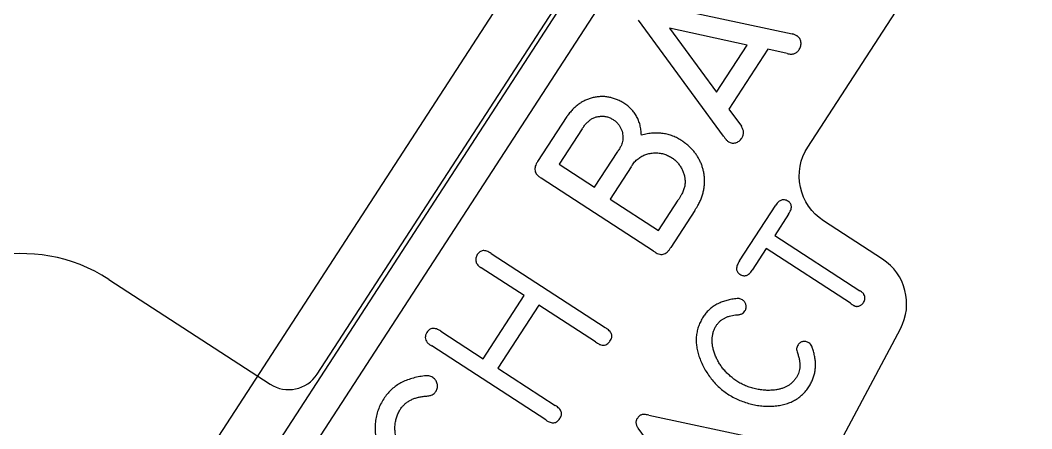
# Model space of a CAD drawing. Header units: millimetres. Extents: x -219 to 14, y 168 to 388.
# Drawn here: x -156.55 to -126.39, y 276.6 to 288.78 of the extents above; entities that cross this region are included whole.
import ezdxf

# ---------------------------------------------------------------- set-up
doc = ezdxf.new("R2010")
doc.units = ezdxf.units.MM
doc.layers.get('0').update_dxf_attribs({"linetype": 'CONTINUOUS'})

msp = doc.modelspace()

# ---------------------------------------------------------------- linework, layer by layer
for p, q in [((-147.699, 278.234), (-136.72, 295.143)), ((-137.727, 289.268), (-133.537, 288.375)), ((-135.579, 285.32), (-138.121, 288.78)), ((-134.261, 287.915), (-135.42, 286.13)), ((-133.685, 287.786), (-134.261, 287.915)), ((-135.42, 286.13), (-135.051, 285.619)), ((-141.12, 284.573), (-140.25, 285.911)), ((-139.797, 285.541), (-140.48, 284.488)), ((-139.427, 283.804), (-138.736, 284.868)), ((-140.48, 284.488), (-139.427, 283.804)), ((-138.339, 284.409), (-138.965, 283.445)), ((-137.67, 281.902), (-141.016, 284.074)), ((-138.965, 283.445), (-137.526, 282.51)), ((-137.526, 282.51), (-136.935, 283.42)), ((-135.104, 281.608), (-134.025, 283.269)), ((-136.442, 283.109), (-137.157, 282.008)), ((-133.643, 283.002), (-134.057, 282.364)), ((-134.057, 282.364), (-131.522, 280.718)), ((-142.51, 281.829), (-139.116, 279.624)), ((-134.311, 281.973), (-134.728, 281.33)), ((-131.8, 280.343), (-134.311, 281.973)), ((-142.805, 281.404), (-142.818, 281.411)), ((-141.525, 280.573), (-142.805, 281.404)), ((-153.911, 281.056), (-149.105, 277.935)), ((-142.746, 278.693), (-141.525, 280.573)), ((-141.091, 280.291), (-142.312, 278.411)), ((-139.403, 279.195), (-141.091, 280.291)), ((-136.189, 279.939), (-136.188, 279.938)), ((-144.013, 279.515), (-142.746, 278.693)), ((-140.882, 276.866), (-144.282, 279.072)), ((-142.312, 278.411), (-140.6, 277.299)), ((-145.712, 277.501), (-145.711, 277.5)), ((-137.813, 277.012), (-134.461, 276.297)), ((-136.095, 273.853), (-138.128, 276.621))]:
    msp.add_line(p, q)
for points in [[(-109.656, 223.178), (-138.825, 242.118, -0.414214), (-139.292, 244.314), (-137.563, 246.977, 1), (-148.214, 253.893), (-149.943, 251.23, -0.414214), (-152.139, 250.763), (-160.128, 255.951, -0.414213), (-160.595, 258.147), (-81.059, 380.64, -0.414214)], [(-95.531, 361.266), (-163.24, 256.987, 0.414214), (-163.016, 255.933), (-110.809, 222.035, -0.198912)]]:
    msp.add_lwpolyline(points, format="xyb")
msp.add_lwpolyline([(-139.6, 262.652, 0.139663), (-138.997, 263.278), (-130.309, 279.585, 0.389138), (-130.845, 281.663), (-132.604, 282.805, -0.414214), (-133.071, 285.001), (-129.828, 289.995, 0.414214), (-130.295, 292.191), (-133.928, 294.55, 0.414214), (-136.124, 294.083), (-155.836, 263.725, 0.414214), (-155.369, 261.529), (-152.764, 259.838, 0.190206), (-151.622, 259.606), (-142.13, 261.294, 0.087788), (-141.611, 261.484)], format="xyb", close=True)
msp.add_lwpolyline([(-137.192, 288.541), (-135.789, 286.632), (-134.878, 288.036)], close=True)
for centre, major_axis, start_param, end_param in [((-156.505, 277.061), (4.762, 0), 0.994908, 2.565704), ((-148.552, 278.787), (1.016, 0), 4.136501, 5.707297)]:
    msp.add_ellipse(centre, major_axis=major_axis, ratio=1, start_param=start_param, end_param=end_param)
for points, knots in [([(-133.386, 288.311), (-133.397, 288.317), (-133.42, 288.33), (-133.459, 288.347), (-133.498, 288.363), (-133.525, 288.371), (-133.537, 288.375)], [0, 0, 0, 0, 0.225997, 0.491418, 0.766256, 1, 1, 1, 1]), ([(-133.326, 287.907), (-133.316, 287.925), (-133.296, 287.959), (-133.279, 288.016), (-133.27, 288.072), (-133.272, 288.129), (-133.285, 288.183), (-133.308, 288.233), (-133.342, 288.277), (-133.371, 288.299), (-133.386, 288.311)], [0, 0, 0, 0, 0.134406, 0.263812, 0.3887407, 0.5140813, 0.6361099, 0.7564162, 0.8741467, 1, 1, 1, 1]), ([(-133.685, 287.786), (-133.664, 287.782), (-133.625, 287.774), (-133.567, 287.772), (-133.514, 287.774), (-133.466, 287.787), (-133.423, 287.806), (-133.384, 287.832), (-133.352, 287.867), (-133.335, 287.893), (-133.326, 287.907)], [0, 0, 0, 0, 0.155712, 0.294933, 0.423708, 0.54252, 0.656478, 0.767676, 0.879718, 1, 1, 1, 1]), ([(-138.554, 286.308), (-138.59, 286.329), (-138.663, 286.371), (-138.776, 286.422), (-138.889, 286.462), (-139.004, 286.489), (-139.12, 286.504), (-139.236, 286.507), (-139.353, 286.497), (-139.47, 286.476), (-139.585, 286.443), (-139.696, 286.4), (-139.802, 286.345), (-139.903, 286.281), (-139.998, 286.203), (-140.089, 286.117), (-140.173, 286.019), (-140.224, 285.947), (-140.25, 285.911)], [0, 0, 0, 0, 0.065667, 0.129271, 0.190795, 0.251478, 0.311279, 0.370829, 0.430761, 0.492448, 0.554243, 0.615247, 0.676077, 0.737571, 0.800409, 0.864501, 0.931168, 1, 1, 1, 1]), ([(-138.032, 285.358), (-138.035, 285.409), (-138.042, 285.509), (-138.069, 285.654), (-138.113, 285.788), (-138.17, 285.914), (-138.245, 286.028), (-138.333, 286.132), (-138.435, 286.228), (-138.514, 286.281), (-138.554, 286.308)], [0, 0, 0, 0, 0.135811, 0.265483, 0.389379, 0.51051, 0.62995, 0.749404, 0.87281, 1, 1, 1, 1]), ([(-139.797, 285.541), (-139.781, 285.565), (-139.754, 285.606), (-139.717, 285.661), (-139.682, 285.703), (-139.656, 285.726), (-139.643, 285.738)], [0, 0, 0, 0, 0.340016, 0.590445, 0.793003, 1, 1, 1, 1]), ([(-139.643, 285.738), (-139.617, 285.762), (-139.565, 285.81), (-139.474, 285.864), (-139.376, 285.9), (-139.273, 285.918), (-139.169, 285.922), (-139.066, 285.905), (-138.964, 285.873), (-138.903, 285.837), (-138.871, 285.819)], [0, 0, 0, 0, 0.128681, 0.251034, 0.374146, 0.498555, 0.623226, 0.746242, 0.870073, 1, 1, 1, 1]), ([(-138.871, 285.819), (-138.846, 285.801), (-138.798, 285.767), (-138.735, 285.703), (-138.683, 285.632), (-138.64, 285.554), (-138.608, 285.472), (-138.589, 285.385), (-138.583, 285.295), (-138.588, 285.236), (-138.59, 285.205)], [0, 0, 0, 0, 0.127249, 0.251184, 0.374446, 0.499025, 0.623972, 0.747411, 0.872057, 1, 1, 1, 1]), ([(-136.818, 285.181), (-136.864, 285.209), (-136.952, 285.265), (-137.093, 285.33), (-137.235, 285.377), (-137.381, 285.407), (-137.532, 285.421), (-137.692, 285.415), (-137.86, 285.397), (-137.973, 285.371), (-138.032, 285.358)], [0, 0, 0, 0, 0.1265019, 0.247629, 0.365751, 0.4814666, 0.5996302, 0.7243706, 0.8578974, 1, 1, 1, 1]), ([(-135.042, 285.266), (-135.033, 285.279), (-135.015, 285.306), (-134.999, 285.35), (-134.989, 285.394), (-134.985, 285.439), (-134.99, 285.484), (-135.003, 285.529), (-135.022, 285.575), (-135.041, 285.604), (-135.051, 285.619)], [0, 0, 0, 0, 0.130338, 0.252182, 0.370626, 0.488416, 0.604093, 0.72711, 0.858039, 1, 1, 1, 1]), ([(-138.59, 285.205), (-138.594, 285.18), (-138.601, 285.129), (-138.629, 285.05), (-138.676, 284.963), (-138.714, 284.902), (-138.736, 284.868)], [0, 0, 0, 0, 0.204341, 0.4182, 0.670963, 1, 1, 1, 1]), ([(-136.199, 283.61), (-136.19, 283.648), (-136.173, 283.723), (-136.156, 283.837), (-136.148, 283.949), (-136.149, 284.06), (-136.159, 284.17), (-136.178, 284.278), (-136.206, 284.385), (-136.243, 284.49), (-136.287, 284.593), (-136.341, 284.691), (-136.401, 284.785), (-136.469, 284.874), (-136.546, 284.958), (-136.629, 285.037), (-136.72, 285.113), (-136.785, 285.158), (-136.818, 285.181)], [0, 0, 0, 0, 0.064827, 0.12781, 0.190041, 0.251426, 0.31205, 0.372678, 0.433337, 0.495205, 0.557063, 0.619022, 0.679985, 0.742095, 0.804314, 0.868424, 0.932975, 1, 1, 1, 1]), ([(-135.579, 285.32), (-135.57, 285.307), (-135.553, 285.283), (-135.53, 285.251), (-135.509, 285.228), (-135.489, 285.203), (-135.466, 285.178), (-135.444, 285.164), (-135.434, 285.157)], [0, 0, 0, 0, 0.2201575, 0.3948704, 0.5414347, 0.649468, 0.826608, 1, 1, 1, 1]), ([(-135.434, 285.157), (-135.417, 285.148), (-135.384, 285.13), (-135.329, 285.115), (-135.274, 285.116), (-135.22, 285.126), (-135.167, 285.146), (-135.12, 285.178), (-135.076, 285.217), (-135.053, 285.249), (-135.042, 285.266)], [0, 0, 0, 0, 0.127988, 0.249904, 0.36818, 0.490097, 0.615322, 0.739205, 0.865718, 1, 1, 1, 1]), ([(-138.128, 284.652), (-138.092, 284.678), (-138.022, 284.729), (-137.901, 284.782), (-137.774, 284.817), (-137.64, 284.829), (-137.506, 284.826), (-137.374, 284.8), (-137.247, 284.756), (-137.169, 284.711), (-137.13, 284.688)], [0, 0, 0, 0, 0.124045, 0.245568, 0.368576, 0.494864, 0.622125, 0.747201, 0.872184, 1, 1, 1, 1]), ([(-141.12, 284.573), (-141.136, 284.549), (-141.166, 284.502), (-141.197, 284.429), (-141.21, 284.36), (-141.207, 284.294), (-141.183, 284.231), (-141.145, 284.172), (-141.087, 284.119), (-141.041, 284.089), (-141.016, 284.074)], [0, 0, 0, 0, 0.148383, 0.278061, 0.393824, 0.500926, 0.609061, 0.723923, 0.853601, 1, 1, 1, 1]), ([(-138.339, 284.409), (-138.32, 284.438), (-138.286, 284.489), (-138.236, 284.556), (-138.185, 284.609), (-138.147, 284.638), (-138.128, 284.652)], [0, 0, 0, 0, 0.322645, 0.563922, 0.776816, 1, 1, 1, 1]), ([(-137.13, 284.688), (-137.099, 284.666), (-137.038, 284.622), (-136.956, 284.543), (-136.887, 284.453), (-136.828, 284.355), (-136.782, 284.252), (-136.749, 284.144), (-136.73, 284.034), (-136.73, 283.959), (-136.729, 283.921)], [0, 0, 0, 0, 0.126585, 0.250615, 0.375797, 0.502464, 0.628352, 0.751853, 0.87504, 1, 1, 1, 1]), ([(-136.729, 283.921), (-136.734, 283.884), (-136.744, 283.807), (-136.775, 283.712), (-136.81, 283.633), (-136.845, 283.567), (-136.887, 283.495), (-136.918, 283.446), (-136.935, 283.42)], [0, 0, 0, 0, 0.2070566, 0.4246742, 0.5441254, 0.6795889, 0.8314549, 1, 1, 1, 1]), ([(-136.442, 283.109), (-136.425, 283.134), (-136.393, 283.182), (-136.352, 283.252), (-136.316, 283.315), (-136.276, 283.392), (-136.235, 283.489), (-136.211, 283.569), (-136.199, 283.61)], [0, 0, 0, 0, 0.161807, 0.306803, 0.437227, 0.55147, 0.769484, 1, 1, 1, 1]), ([(-133.662, 283.386), (-133.678, 283.396), (-133.709, 283.414), (-133.759, 283.428), (-133.808, 283.433), (-133.855, 283.422), (-133.901, 283.402), (-133.945, 283.368), (-133.987, 283.324), (-134.012, 283.288), (-134.025, 283.269)], [0, 0, 0, 0, 0.130829, 0.247349, 0.357249, 0.465448, 0.577582, 0.702496, 0.841047, 1, 1, 1, 1]), ([(-133.643, 283.002), (-133.63, 283.023), (-133.605, 283.062), (-133.579, 283.121), (-133.562, 283.176), (-133.559, 283.228), (-133.567, 283.275), (-133.588, 283.318), (-133.619, 283.356), (-133.647, 283.376), (-133.662, 283.386)], [0, 0, 0, 0, 0.168067, 0.313873, 0.443459, 0.557405, 0.664641, 0.767971, 0.878026, 1, 1, 1, 1]), ([(-137.67, 281.902), (-137.645, 281.883), (-137.598, 281.848), (-137.523, 281.814), (-137.452, 281.798), (-137.383, 281.803), (-137.318, 281.826), (-137.259, 281.869), (-137.203, 281.931), (-137.173, 281.981), (-137.157, 282.008)], [0, 0, 0, 0, 0.1491059, 0.278762, 0.3916469, 0.4984372, 0.6039178, 0.7189345, 0.8488506, 1, 1, 1, 1]), ([(-142.924, 281.793), (-142.934, 281.776), (-142.953, 281.742), (-142.969, 281.688), (-142.973, 281.634), (-142.965, 281.58), (-142.945, 281.528), (-142.914, 281.482), (-142.871, 281.441), (-142.836, 281.421), (-142.818, 281.411)], [0, 0, 0, 0, 0.1321598, 0.2526485, 0.3713113, 0.4917786, 0.6119256, 0.7327549, 0.8594573, 1, 1, 1, 1]), ([(-142.51, 281.829), (-142.533, 281.843), (-142.574, 281.868), (-142.638, 281.896), (-142.697, 281.912), (-142.753, 281.916), (-142.804, 281.904), (-142.85, 281.879), (-142.892, 281.842), (-142.913, 281.81), (-142.924, 281.793)], [0, 0, 0, 0, 0.163541, 0.307274, 0.434306, 0.548884, 0.653704, 0.759488, 0.873096, 1, 1, 1, 1]), ([(-135.104, 281.608), (-135.118, 281.586), (-135.145, 281.544), (-135.173, 281.481), (-135.19, 281.423), (-135.197, 281.37), (-135.189, 281.321), (-135.17, 281.277), (-135.138, 281.239), (-135.11, 281.22), (-135.095, 281.209)], [0, 0, 0, 0, 0.174047, 0.323777, 0.455577, 0.569309, 0.675346, 0.776885, 0.882429, 1, 1, 1, 1]), ([(-135.095, 281.209), (-135.079, 281.2), (-135.048, 281.181), (-134.998, 281.168), (-134.949, 281.163), (-134.901, 281.174), (-134.854, 281.194), (-134.81, 281.229), (-134.767, 281.274), (-134.742, 281.31), (-134.728, 281.33)], [0, 0, 0, 0, 0.129367, 0.244583, 0.353255, 0.461557, 0.575019, 0.700289, 0.84096, 1, 1, 1, 1]), ([(-131.395, 280.608), (-131.401, 280.616), (-131.413, 280.633), (-131.437, 280.659), (-131.474, 280.687), (-131.504, 280.706), (-131.522, 280.718)], [0, 0, 0, 0, 0.180688, 0.369676, 0.62249, 1, 1, 1, 1]), ([(-131.408, 280.365), (-131.397, 280.386), (-131.375, 280.424), (-131.363, 280.488), (-131.368, 280.551), (-131.386, 280.589), (-131.395, 280.608)], [0, 0, 0, 0, 0.271625, 0.513707, 0.751405, 1, 1, 1, 1]), ([(-135.256, 280.476), (-135.307, 280.468), (-135.408, 280.452), (-135.552, 280.412), (-135.686, 280.363), (-135.809, 280.302), (-135.921, 280.228), (-136.022, 280.143), (-136.113, 280.047), (-136.163, 279.974), (-136.188, 279.938)], [0, 0, 0, 0, 0.140971, 0.27474, 0.402395, 0.524769, 0.644718, 0.762605, 0.88028, 1, 1, 1, 1]), ([(-135.021, 280.445), (-135.036, 280.454), (-135.066, 280.472), (-135.12, 280.485), (-135.183, 280.484), (-135.229, 280.479), (-135.256, 280.476)], [0, 0, 0, 0, 0.217331, 0.424758, 0.675269, 1, 1, 1, 1]), ([(-134.944, 280.117), (-134.936, 280.132), (-134.921, 280.159), (-134.909, 280.204), (-134.906, 280.251), (-134.913, 280.296), (-134.927, 280.34), (-134.951, 280.38), (-134.981, 280.417), (-135.007, 280.436), (-135.021, 280.445)], [0, 0, 0, 0, 0.1284798, 0.2529831, 0.3721877, 0.4969432, 0.6205889, 0.7435286, 0.8673892, 1, 1, 1, 1]), ([(-131.8, 280.343), (-131.783, 280.331), (-131.755, 280.312), (-131.719, 280.289), (-131.692, 280.274), (-131.675, 280.266), (-131.667, 280.262)], [0, 0, 0, 0, 0.401467, 0.649783, 0.824414, 1, 1, 1, 1]), ([(-131.667, 280.262), (-131.656, 280.259), (-131.633, 280.253), (-131.597, 280.252), (-131.561, 280.256), (-131.525, 280.269), (-131.491, 280.285), (-131.46, 280.307), (-131.431, 280.333), (-131.416, 280.355), (-131.408, 280.365)], [0, 0, 0, 0, 0.120075, 0.238469, 0.3575, 0.484643, 0.612941, 0.740114, 0.867525, 1, 1, 1, 1]), ([(-136.189, 279.939), (-136.215, 279.894), (-136.266, 279.807), (-136.326, 279.669), (-136.368, 279.527), (-136.394, 279.382), (-136.401, 279.232), (-136.39, 279.08), (-136.363, 278.924), (-136.332, 278.821), (-136.316, 278.769)], [0, 0, 0, 0, 0.126561, 0.248779, 0.369585, 0.489659, 0.611274, 0.73585, 0.8645, 1, 1, 1, 1]), ([(-135.803, 279.674), (-135.788, 279.697), (-135.756, 279.742), (-135.7, 279.8), (-135.637, 279.853), (-135.567, 279.896), (-135.491, 279.933), (-135.408, 279.962), (-135.318, 279.983), (-135.256, 279.991), (-135.224, 279.995)], [0, 0, 0, 0, 0.119873, 0.239099, 0.355666, 0.475593, 0.597491, 0.72553, 0.858394, 1, 1, 1, 1]), ([(-135.224, 279.995), (-135.204, 279.996), (-135.167, 279.999), (-135.117, 280.008), (-135.074, 280.016), (-135.03, 280.032), (-134.982, 280.062), (-134.957, 280.098), (-134.944, 280.117)], [0, 0, 0, 0, 0.18622, 0.345944, 0.48012, 0.589873, 0.786183, 1, 1, 1, 1]), ([(-144.013, 279.515), (-144.035, 279.529), (-144.077, 279.553), (-144.141, 279.579), (-144.2, 279.594), (-144.256, 279.596), (-144.308, 279.584), (-144.355, 279.559), (-144.397, 279.522), (-144.419, 279.49), (-144.43, 279.473)], [0, 0, 0, 0, 0.161074, 0.305172, 0.430537, 0.544071, 0.651627, 0.760033, 0.873323, 1, 1, 1, 1]), ([(-138.969, 279.217), (-138.958, 279.235), (-138.937, 279.27), (-138.916, 279.325), (-138.911, 279.378), (-138.921, 279.43), (-138.949, 279.48), (-138.989, 279.529), (-139.047, 279.578), (-139.092, 279.608), (-139.116, 279.624)], [0, 0, 0, 0, 0.128809, 0.242143, 0.346207, 0.445773, 0.553591, 0.678127, 0.826451, 1, 1, 1, 1]), ([(-135.188, 278.024), (-135.227, 278.051), (-135.303, 278.105), (-135.408, 278.195), (-135.505, 278.287), (-135.592, 278.386), (-135.669, 278.489), (-135.737, 278.597), (-135.795, 278.71), (-135.844, 278.826), (-135.882, 278.943), (-135.909, 279.058), (-135.922, 279.169), (-135.925, 279.278), (-135.912, 279.382), (-135.889, 279.484), (-135.854, 279.582), (-135.82, 279.643), (-135.803, 279.674)], [0, 0, 0, 0, 0.073672, 0.144808, 0.214096, 0.282072, 0.348651, 0.414274, 0.479768, 0.545566, 0.60964, 0.670672, 0.728318, 0.784091, 0.838278, 0.891672, 0.945302, 1, 1, 1, 1]), ([(-144.43, 279.473), (-144.444, 279.448), (-144.469, 279.4), (-144.48, 279.321), (-144.465, 279.245), (-144.437, 279.202), (-144.422, 279.18)], [0, 0, 0, 0, 0.275603, 0.514811, 0.74911, 1, 1, 1, 1]), ([(-144.422, 279.18), (-144.414, 279.172), (-144.399, 279.155), (-144.371, 279.131), (-144.331, 279.105), (-144.3, 279.085), (-144.282, 279.072)], [0, 0, 0, 0, 0.196022, 0.382191, 0.62472, 1, 1, 1, 1]), ([(-139.403, 279.195), (-139.383, 279.182), (-139.35, 279.161), (-139.309, 279.134), (-139.276, 279.118), (-139.256, 279.111), (-139.245, 279.108)], [0, 0, 0, 0, 0.398028, 0.64728, 0.818684, 1, 1, 1, 1]), ([(-139.245, 279.108), (-139.219, 279.102), (-139.169, 279.089), (-139.092, 279.107), (-139.022, 279.149), (-138.988, 279.193), (-138.969, 279.217)], [0, 0, 0, 0, 0.248744, 0.478059, 0.72074, 1, 1, 1, 1]), ([(-133.36, 279.103), (-133.372, 279.084), (-133.393, 279.05), (-133.407, 278.991), (-133.401, 278.928), (-133.387, 278.887), (-133.379, 278.865)], [0, 0, 0, 0, 0.259798, 0.482573, 0.716463, 1, 1, 1, 1]), ([(-133.036, 279.164), (-133.051, 279.172), (-133.08, 279.189), (-133.126, 279.204), (-133.172, 279.209), (-133.217, 279.205), (-133.259, 279.192), (-133.298, 279.171), (-133.332, 279.141), (-133.351, 279.116), (-133.36, 279.103)], [0, 0, 0, 0, 0.140842, 0.269864, 0.392287, 0.511159, 0.631131, 0.747646, 0.870232, 1, 1, 1, 1]), ([(-132.883, 278.847), (-132.889, 278.87), (-132.9, 278.913), (-132.917, 278.973), (-132.934, 279.023), (-132.957, 279.073), (-132.985, 279.125), (-133.02, 279.152), (-133.036, 279.164)], [0, 0, 0, 0, 0.200215, 0.371652, 0.518084, 0.638274, 0.834208, 1, 1, 1, 1]), ([(-136.316, 278.769), (-136.295, 278.711), (-136.252, 278.596), (-136.173, 278.431), (-136.081, 278.275), (-135.978, 278.127), (-135.864, 277.988), (-135.74, 277.86), (-135.607, 277.744), (-135.51, 277.678), (-135.462, 277.644)], [0, 0, 0, 0, 0.12811, 0.255289, 0.381248, 0.50707, 0.63174, 0.755364, 0.877608, 1, 1, 1, 1]), ([(-133.379, 278.865), (-133.367, 278.829), (-133.344, 278.759), (-133.32, 278.655), (-133.308, 278.556), (-133.305, 278.462), (-133.314, 278.372), (-133.336, 278.288), (-133.367, 278.208), (-133.397, 278.159), (-133.412, 278.135)], [0, 0, 0, 0, 0.149864, 0.289861, 0.421163, 0.544177, 0.661735, 0.775991, 0.887369, 1, 1, 1, 1]), ([(-133.036, 277.858), (-133.014, 277.895), (-132.969, 277.969), (-132.917, 278.086), (-132.878, 278.207), (-132.851, 278.329), (-132.839, 278.455), (-132.84, 278.584), (-132.854, 278.715), (-132.873, 278.802), (-132.883, 278.847)], [0, 0, 0, 0, 0.12683, 0.250997, 0.373134, 0.494165, 0.61602, 0.740198, 0.867607, 1, 1, 1, 1]), ([(-144.546, 278.173), (-144.61, 278.163), (-144.736, 278.143), (-144.916, 278.094), (-145.084, 278.032), (-145.238, 277.956), (-145.377, 277.864), (-145.503, 277.756), (-145.617, 277.637), (-145.68, 277.546), (-145.711, 277.5)], [0, 0, 0, 0, 0.140971, 0.27474, 0.402395, 0.524769, 0.644718, 0.762605, 0.88028, 1, 1, 1, 1]), ([(-144.252, 278.135), (-144.271, 278.146), (-144.308, 278.168), (-144.376, 278.184), (-144.455, 278.184), (-144.513, 278.177), (-144.546, 278.173)], [0, 0, 0, 0, 0.217331, 0.424758, 0.675269, 1, 1, 1, 1]), ([(-144.156, 277.725), (-144.146, 277.743), (-144.128, 277.777), (-144.112, 277.834), (-144.109, 277.891), (-144.117, 277.948), (-144.135, 278.004), (-144.165, 278.053), (-144.203, 278.099), (-144.235, 278.123), (-144.252, 278.135)], [0, 0, 0, 0, 0.12848, 0.252983, 0.372188, 0.496943, 0.620589, 0.743529, 0.867389, 1, 1, 1, 1]), ([(-133.412, 278.135), (-133.429, 278.11), (-133.463, 278.059), (-133.524, 277.992), (-133.591, 277.932), (-133.666, 277.882), (-133.746, 277.839), (-133.834, 277.806), (-133.928, 277.778), (-133.993, 277.768), (-134.027, 277.763)], [0, 0, 0, 0, 0.123712, 0.244398, 0.364644, 0.484372, 0.606921, 0.731908, 0.862543, 1, 1, 1, 1]), ([(-134.027, 277.763), (-134.077, 277.758), (-134.176, 277.747), (-134.327, 277.749), (-134.478, 277.763), (-134.63, 277.791), (-134.779, 277.831), (-134.923, 277.883), (-135.06, 277.946), (-135.146, 277.998), (-135.188, 278.024)], [0, 0, 0, 0, 0.123429, 0.2463619, 0.3716536, 0.4993213, 0.6272738, 0.7529903, 0.8767101, 1, 1, 1, 1]), ([(-134.083, 277.279), (-134.026, 277.285), (-133.914, 277.297), (-133.753, 277.333), (-133.603, 277.383), (-133.466, 277.449), (-133.339, 277.528), (-133.226, 277.624), (-133.122, 277.733), (-133.065, 277.816), (-133.036, 277.858)], [0, 0, 0, 0, 0.139278, 0.27153, 0.397654, 0.519268, 0.638444, 0.757385, 0.876903, 1, 1, 1, 1]), ([(-145.712, 277.501), (-145.745, 277.446), (-145.809, 277.337), (-145.884, 277.164), (-145.936, 276.987), (-145.968, 276.805), (-145.977, 276.619), (-145.963, 276.429), (-145.93, 276.233), (-145.891, 276.105), (-145.871, 276.039)], [0, 0, 0, 0, 0.126561, 0.248779, 0.369585, 0.489659, 0.611274, 0.73585, 0.8645, 1, 1, 1, 1]), ([(-145.23, 277.171), (-145.211, 277.199), (-145.171, 277.255), (-145.101, 277.329), (-145.023, 277.394), (-144.935, 277.449), (-144.84, 277.494), (-144.737, 277.531), (-144.624, 277.557), (-144.546, 277.567), (-144.506, 277.572)], [0, 0, 0, 0, 0.119873, 0.239099, 0.355666, 0.475593, 0.597491, 0.72553, 0.858394, 1, 1, 1, 1]), ([(-144.506, 277.572), (-144.481, 277.574), (-144.435, 277.577), (-144.372, 277.589), (-144.319, 277.598), (-144.264, 277.618), (-144.203, 277.656), (-144.172, 277.701), (-144.156, 277.725)], [0, 0, 0, 0, 0.18622, 0.345944, 0.48012, 0.589873, 0.786183, 1, 1, 1, 1]), ([(-135.462, 277.644), (-135.409, 277.612), (-135.304, 277.548), (-135.139, 277.466), (-134.968, 277.4), (-134.794, 277.345), (-134.617, 277.306), (-134.44, 277.28), (-134.261, 277.27), (-134.142, 277.276), (-134.083, 277.279)], [0, 0, 0, 0, 0.128002, 0.254475, 0.380313, 0.506069, 0.631037, 0.754574, 0.877253, 1, 1, 1, 1]), ([(-140.468, 276.909), (-140.456, 276.926), (-140.435, 276.958), (-140.417, 277.01), (-140.413, 277.062), (-140.424, 277.113), (-140.448, 277.163), (-140.485, 277.211), (-140.537, 277.257), (-140.578, 277.285), (-140.6, 277.299)], [0, 0, 0, 0, 0.127294, 0.24078, 0.346965, 0.452181, 0.563496, 0.691718, 0.835995, 1, 1, 1, 1]), ([(-144.461, 275.108), (-144.51, 275.142), (-144.605, 275.21), (-144.736, 275.322), (-144.857, 275.437), (-144.966, 275.561), (-145.063, 275.69), (-145.147, 275.825), (-145.22, 275.966), (-145.281, 276.111), (-145.329, 276.257), (-145.362, 276.4), (-145.379, 276.54), (-145.382, 276.675), (-145.367, 276.806), (-145.338, 276.933), (-145.293, 277.056), (-145.251, 277.132), (-145.23, 277.171)], [0, 0, 0, 0, 0.073672, 0.144808, 0.214096, 0.282072, 0.348651, 0.414274, 0.479768, 0.545566, 0.60964, 0.670672, 0.728318, 0.784091, 0.838278, 0.891672, 0.945302, 1, 1, 1, 1]), ([(-140.882, 276.866), (-140.86, 276.851), (-140.819, 276.824), (-140.754, 276.798), (-140.695, 276.781), (-140.64, 276.78), (-140.588, 276.793), (-140.542, 276.819), (-140.5, 276.858), (-140.479, 276.891), (-140.468, 276.909)], [0, 0, 0, 0, 0.162575, 0.305328, 0.431169, 0.542154, 0.647528, 0.756058, 0.870121, 1, 1, 1, 1]), ([(-138.152, 276.913), (-138.16, 276.903), (-138.174, 276.882), (-138.188, 276.848), (-138.195, 276.813), (-138.196, 276.776), (-138.189, 276.739), (-138.176, 276.7), (-138.155, 276.66), (-138.138, 276.634), (-138.128, 276.621)], [0, 0, 0, 0, 0.1216, 0.234761, 0.346222, 0.458938, 0.577979, 0.706875, 0.847112, 1, 1, 1, 1]), ([(-137.813, 277.012), (-137.836, 277.016), (-137.877, 277.024), (-137.936, 277.03), (-137.986, 277.03), (-138.028, 277.022), (-138.065, 277.007), (-138.097, 276.982), (-138.127, 276.951), (-138.144, 276.926), (-138.152, 276.913)], [0, 0, 0, 0, 0.1782, 0.330029, 0.459111, 0.5663, 0.664595, 0.76729, 0.87824, 1, 1, 1, 1])]:
    msp.add_open_spline(points, degree=3, knots=knots)

doc.saveas('drawing.dxf')
